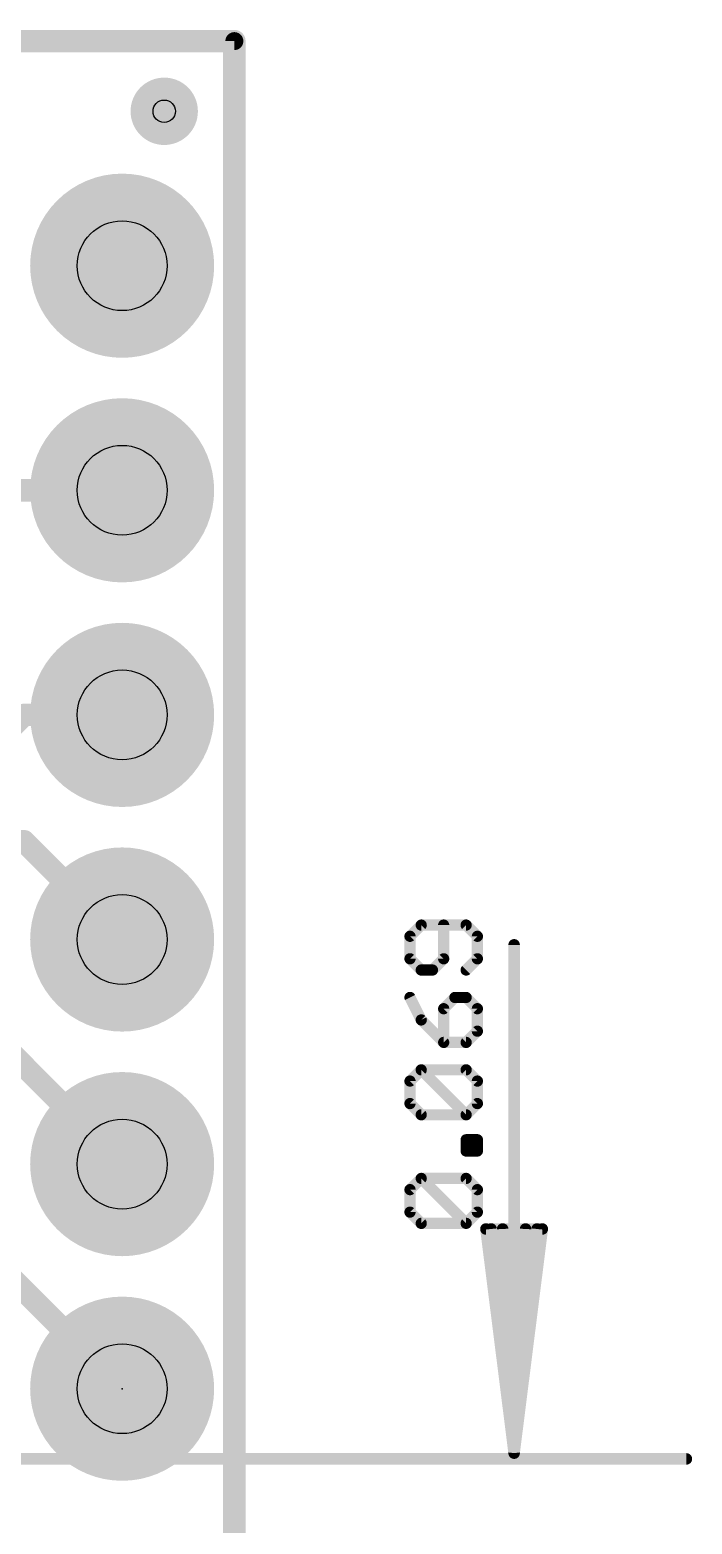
# Model space of a CAD drawing. Extents: x -47 to 60, y -34 to 22.
# Drawn here: x 10.39 to 17.88, y 3.55 to 20.45 of the extents above; entities that cross this region are included whole.
import ezdxf

# ---------------------------------------------------------------- set-up
doc = ezdxf.new("R2010")
doc.units = 0
for name, color, linetype in [('1', 12, 'CONTINUOUS'), ('16', 132, 'CONTINUOUS'), ('17', 110, 'CONTINUOUS'), ('18', 110, 'CONTINUOUS'), ('20', 53, 'CONTINUOUS'), ('23', 53, 'CONTINUOUS'), ('29', 253, 'CONTINUOUS'), ('30', 253, 'CONTINUOUS'), ('44', 253, 'CONTINUOUS'), ('47', 253, 'CONTINUOUS'), ('51', 253, 'CONTINUOUS')]:
    doc.layers.add(name, color=color, linetype=linetype)

# ---------------------------------------------------------------- blocks, each defined once
blk = doc.blocks.new('RECT')
blk.add_solid([(-0.5, -0.5), (0.5, -0.5), (-0.5, 0.5), (0.5, 0.5)])
blk = doc.blocks.new('ROUNDP')
at = {"const_width": 0.5}
blk.add_lwpolyline([(0, -0.25, 1), (0, 0.25, 1), (0, -0.25)], format="xyb", dxfattribs=at)
blk = doc.blocks.new('ROUNDV')
at = {"const_width": 0.5}
blk.add_lwpolyline([(0, -0.25, 1), (0, 0.25, 1), (0, -0.25)], format="xyb", dxfattribs=at)

msp = doc.modelspace()

# ---------------------------------------------------------------- linework, layer by layer
at = {"layer": '1', "const_width": 0.254}
for points in [[(12.7, 20.32), (0, 20.32)], [(12.7, 0), (12.7, 20.32)], [(10.3187, 11.2713), (8.7313, 11.2713)], [(11.43, 10.16), (10.3187, 11.2713)]]:
    msp.add_lwpolyline(points, dxfattribs=at)
at = {"layer": '1', "const_width": 0.127}
for points in [[(12.7635, 20.32, 1), (12.6365, 20.32)], [(12.7, 20.2565, 1), (12.7, 20.3835)], [(10.3637, 11.3162, 1), (10.2738, 11.2263)], [(10.3187, 11.2078, 1), (10.3187, 11.3347)], [(11.3851, 10.1151, 1), (11.4749, 10.2049)]]:
    msp.add_lwpolyline(points, format="xyb", dxfattribs=at)
at = {"layer": '16', "const_width": 0.254}
for points in [[(0, 20.32), (12.7, 20.32)], [(12.7, 20.32), (12.7, 2.2622)], [(11.43, 15.24), (9.6837, 15.24)], [(10.3187, 12.7), (10.0013, 12.3825)], [(11.43, 12.7), (10.3187, 12.7)], [(9.6837, 9.3663), (11.43, 7.62)], [(11.43, 5.08), (10.0013, 6.5088)]]:
    msp.add_lwpolyline(points, dxfattribs=at)
at = {"layer": '16', "const_width": 0.127}
for points in [[(12.7635, 20.32, 1), (12.6365, 20.32)], [(12.7, 20.2565, 1), (12.7, 20.3835)], [(11.43, 15.1765, 1), (11.43, 15.3035)], [(10.3637, 12.6551, 1), (10.2738, 12.7449)], [(11.43, 12.6365, 1), (11.43, 12.7635)], [(11.3851, 7.5751, 1), (11.4749, 7.6649)], [(11.3851, 5.0351, 1), (11.4749, 5.1249)]]:
    msp.add_lwpolyline(points, format="xyb", dxfattribs=at)
at = {"layer": '20', "const_width": 0.2032}
for points in [[(12.7, 20.32), (0, 20.32)], [(12.7, 0), (12.7, 20.32)]]:
    msp.add_lwpolyline(points, dxfattribs=at)
at = {"layer": '20', "const_width": 0.1016}
for points in [[(12.7508, 20.32, 1), (12.6492, 20.32)], [(12.7, 20.2692, 1), (12.7, 20.3708)]]:
    msp.add_lwpolyline(points, format="xyb", dxfattribs=at)
at = {"layer": '23'}
msp.add_point((11.43, 5.08), dxfattribs=at)
at = {"layer": '44'}
for centre, radius in [((11.9063, 19.5263), 0.127), ((11.43, 17.78), 0.508), ((11.43, 15.24), 0.508), ((11.43, 12.7), 0.508), ((11.43, 10.16), 0.508), ((11.43, 7.62), 0.508), ((11.43, 5.08), 0.508)]:
    msp.add_circle(centre, radius, dxfattribs=at)
at = {"layer": '47'}
for points, const_width in [([(14.8152, 10.3232), (14.6881, 10.1961)], 0.127), ([(15.3236, 10.3232), (14.8152, 10.3232)], 0.127), ([(15.0694, 9.9419), (15.0694, 10.3232)], 0.127), ([(15.4507, 10.1961), (15.3236, 10.3232)], 0.127), ([(14.6881, 10.1961), (14.6881, 9.9419)], 0.127), ([(15.4507, 9.9419), (15.4507, 10.1961)], 0.127), ([(15.8665, 4.3513), (15.8665, 10.0996)], 0.13), ([(14.6881, 9.9419), (14.8152, 9.8148)], 0.127), ([(14.9423, 9.8148), (15.0694, 9.9419)], 0.127), ([(15.3236, 9.8148), (15.4507, 9.9419)], 0.127), ([(14.8152, 9.8148), (14.9423, 9.8148)], 0.127), ([(14.6881, 9.5046), (14.8152, 9.2504)], 0.127), ([(15.1965, 9.5046), (15.0694, 9.3775)], 0.127), ([(15.3236, 9.5046), (15.1965, 9.5046)], 0.127), ([(15.4507, 9.3775), (15.3236, 9.5046)], 0.127), ([(14.8152, 9.2504), (15.0694, 8.9962)], 0.127), ([(15.0694, 9.3775), (15.0694, 8.9962)], 0.127), ([(15.4507, 9.1233), (15.4507, 9.3775)], 0.127), ([(15.3236, 8.9962), (15.4507, 9.1233)], 0.127), ([(15.0694, 8.9962), (15.3236, 8.9962)], 0.127), ([(14.6881, 8.5589), (14.8152, 8.686)], 0.127), ([(14.6881, 8.3047), (14.6881, 8.5589)], 0.127), ([(14.8152, 8.686), (15.3236, 8.686)], 0.127), ([(15.3236, 8.1776), (14.8152, 8.686)], 0.127), ([(15.3236, 8.686), (15.4507, 8.5589)], 0.127), ([(15.4507, 8.5589), (15.4507, 8.3047)], 0.127), ([(14.8152, 8.1776), (14.6881, 8.3047)], 0.127), ([(15.4507, 8.3047), (15.3236, 8.1776)], 0.127), ([(15.3236, 8.1776), (14.8152, 8.1776)], 0.127), ([(15.3236, 7.7683), (15.3236, 7.8954)], 0.127), ([(15.3236, 7.8954), (15.4507, 7.8954)], 0.127), ([(15.4507, 7.8954), (15.4507, 7.7683)], 0.127), ([(15.4507, 7.7683), (15.3236, 7.7683)], 0.127), ([(14.6881, 7.3311), (14.8152, 7.4582)], 0.127), ([(14.8152, 7.4582), (15.3236, 7.4582)], 0.127), ([(15.3236, 6.9498), (14.8152, 7.4582)], 0.127), ([(15.3236, 7.4582), (15.4507, 7.3311)], 0.127), ([(14.6881, 7.0769), (14.6881, 7.3311)], 0.127), ([(15.4507, 7.3311), (15.4507, 7.0769)], 0.127), ([(14.8152, 6.9498), (14.6881, 7.0769)], 0.127), ([(15.4507, 7.0769), (15.3236, 6.9498)], 0.127), ([(15.3236, 6.9498), (14.8152, 6.9498)], 0.127), ([(15.8665, 4.3513), (15.5472, 6.8863)], 0.13), ([(15.5472, 6.8863), (16.1857, 6.8863)], 0.13), ([(15.8665, 4.3513), (15.6065, 6.8863)], 0.13), ([(15.8665, 4.3513), (15.7365, 6.8863)], 0.13), ([(16.1857, 6.8863), (15.8665, 4.3513)], 0.13), ([(15.9965, 6.8863), (15.8665, 4.3513)], 0.13), ([(16.1265, 6.8863), (15.8665, 4.3513)], 0.13), ([(6.35, 4.2862), (17.8165, 4.2862)], 0.13)]:
    msp.add_lwpolyline(points, dxfattribs=dict(at, const_width=const_width))
for points, const_width in [([(14.8152, 10.355, 1), (14.8152, 10.2915)], 0.0635), ([(14.8376, 10.3008, 1), (14.7927, 10.3457)], 0.0635), ([(15.1011, 10.3232, 1), (15.0376, 10.3232)], 0.0635), ([(15.3461, 10.3457, 1), (15.3011, 10.3008)], 0.0635), ([(15.3236, 10.2915, 1), (15.3236, 10.355)], 0.0635), ([(14.7198, 10.1961, 1), (14.6563, 10.1961)], 0.0635), ([(14.6656, 10.2185, 1), (14.7105, 10.1736)], 0.0635), ([(15.4825, 10.1961, 1), (15.419, 10.1961)], 0.0635), ([(15.4283, 10.1736, 1), (15.4732, 10.2185)], 0.0635), ([(15.899, 10.0996, 1), (15.834, 10.0996)], 0.065), ([(14.7105, 9.9643, 1), (14.6656, 9.9194)], 0.0635), ([(14.6563, 9.9419, 1), (14.7198, 9.9419)], 0.0635), ([(15.0376, 9.9419, 1), (15.1011, 9.9419)], 0.0635), ([(15.0918, 9.9194, 1), (15.0469, 9.9643)], 0.0635), ([(15.419, 9.9419, 1), (15.4825, 9.9419)], 0.0635), ([(15.4732, 9.9194, 1), (15.4283, 9.9643)], 0.0635), ([(14.8152, 9.8465, 1), (14.8152, 9.783)], 0.0635), ([(14.7927, 9.7923, 1), (14.8376, 9.8372)], 0.0635), ([(14.9198, 9.8372, 1), (14.9647, 9.7923)], 0.0635), ([(14.9423, 9.783, 1), (14.9423, 9.8465)], 0.0635), ([(15.3011, 9.8372, 1), (15.3461, 9.7923)], 0.0635), ([(14.7165, 9.5188, 1), (14.6597, 9.4904)], 0.0635), ([(15.1965, 9.5364, 1), (15.1965, 9.4729)], 0.0635), ([(15.2189, 9.4822, 1), (15.174, 9.5271)], 0.0635), ([(15.3461, 9.5271, 1), (15.3011, 9.4822)], 0.0635), ([(15.3236, 9.4729, 1), (15.3236, 9.5364)], 0.0635), ([(14.8376, 9.2729, 1), (14.7927, 9.228)], 0.0635), ([(14.7868, 9.2362, 1), (14.8436, 9.2646)], 0.0635), ([(15.1011, 9.3775, 1), (15.0376, 9.3775)], 0.0635), ([(15.0469, 9.4, 1), (15.0918, 9.3551)], 0.0635), ([(15.4825, 9.3775, 1), (15.419, 9.3775)], 0.0635), ([(15.4283, 9.3551, 1), (15.4732, 9.4)], 0.0635), ([(15.419, 9.1233, 1), (15.4825, 9.1233)], 0.0635), ([(15.4732, 9.1008, 1), (15.4283, 9.1458)], 0.0635), ([(15.0376, 8.9962, 1), (15.1011, 8.9962)], 0.0635), ([(15.0694, 9.0279, 1), (15.0694, 8.9644)], 0.0635), ([(15.0469, 8.9737, 1), (15.0918, 9.0186)], 0.0635), ([(15.3011, 9.0186, 1), (15.3461, 8.9737)], 0.0635), ([(15.3236, 8.9644, 1), (15.3236, 9.0279)], 0.0635), ([(14.7198, 8.5589, 1), (14.6563, 8.5589)], 0.0635), ([(14.8152, 8.7178, 1), (14.8152, 8.6543)], 0.0635), ([(14.8376, 8.7085, 1), (14.7927, 8.6636)], 0.0635), ([(14.8376, 8.6636, 1), (14.7927, 8.7085)], 0.0635), ([(15.3461, 8.7085, 1), (15.3011, 8.6636)], 0.0635), ([(15.3236, 8.6543, 1), (15.3236, 8.7178)], 0.0635), ([(15.4825, 8.5589, 1), (15.419, 8.5589)], 0.0635), ([(14.6656, 8.5814, 1), (14.7105, 8.5365)], 0.0635), ([(15.4283, 8.5365, 1), (15.4732, 8.5814)], 0.0635), ([(14.7105, 8.3272, 1), (14.6656, 8.2823)], 0.0635), ([(14.6563, 8.3047, 1), (14.7198, 8.3047)], 0.0635), ([(15.419, 8.3047, 1), (15.4825, 8.3047)], 0.0635), ([(15.4732, 8.2823, 1), (15.4283, 8.3272)], 0.0635), ([(14.8152, 8.2094, 1), (14.8152, 8.1459)], 0.0635), ([(14.7927, 8.1552, 1), (14.8376, 8.2001)], 0.0635), ([(15.3011, 8.2001, 1), (15.3461, 8.1552)], 0.0635), ([(15.3011, 8.1552, 1), (15.3461, 8.2001)], 0.0635), ([(15.3236, 8.1459, 1), (15.3236, 8.2094)], 0.0635), ([(15.3236, 7.9272, 1), (15.3236, 7.8637)], 0.0635), ([(15.3554, 7.8954, 1), (15.2919, 7.8954)], 0.0635), ([(15.4825, 7.8954, 1), (15.419, 7.8954)], 0.0635), ([(15.4507, 7.8637, 1), (15.4507, 7.9272)], 0.0635), ([(15.3236, 7.8001, 1), (15.3236, 7.7366)], 0.0635), ([(15.2919, 7.7683, 1), (15.3554, 7.7683)], 0.0635), ([(15.419, 7.7683, 1), (15.4825, 7.7683)], 0.0635), ([(15.4507, 7.7366, 1), (15.4507, 7.8001)], 0.0635), ([(14.8152, 7.4899, 1), (14.8152, 7.4264)], 0.0635), ([(14.8376, 7.4806, 1), (14.7927, 7.4357)], 0.0635), ([(14.8376, 7.4357, 1), (14.7927, 7.4806)], 0.0635), ([(15.3461, 7.4806, 1), (15.3011, 7.4357)], 0.0635), ([(15.3236, 7.4264, 1), (15.3236, 7.4899)], 0.0635), ([(14.7198, 7.3311, 1), (14.6563, 7.3311)], 0.0635), ([(14.6656, 7.3535, 1), (14.7105, 7.3086)], 0.0635), ([(15.4825, 7.3311, 1), (15.419, 7.3311)], 0.0635), ([(15.4283, 7.3086, 1), (15.4732, 7.3535)], 0.0635), ([(14.7105, 7.0993, 1), (14.6656, 7.0544)], 0.0635), ([(14.6563, 7.0769, 1), (14.7198, 7.0769)], 0.0635), ([(15.419, 7.0769, 1), (15.4825, 7.0769)], 0.0635), ([(15.4732, 7.0544, 1), (15.4283, 7.0993)], 0.0635), ([(14.8152, 6.9815, 1), (14.8152, 6.918)], 0.0635), ([(14.7927, 6.9273, 1), (14.8376, 6.9722)], 0.0635), ([(15.3011, 6.9722, 1), (15.3461, 6.9273)], 0.0635), ([(15.3011, 6.9273, 1), (15.3461, 6.9722)], 0.0635), ([(15.3236, 6.918, 1), (15.3236, 6.9815)], 0.0635), ([(15.5795, 6.8903, 1), (15.515, 6.8822)], 0.065), ([(15.5472, 6.9188, 1), (15.5472, 6.8538)], 0.065), ([(15.6388, 6.8896, 1), (15.5741, 6.8829)], 0.065), ([(15.7689, 6.8879, 1), (15.704, 6.8846)], 0.065), ([(16.0289, 6.8846, 1), (15.964, 6.8879)], 0.065), ([(16.1588, 6.8829, 1), (16.0941, 6.8896)], 0.065), ([(16.2179, 6.8822, 1), (16.1535, 6.8903)], 0.065), ([(16.1857, 6.8538, 1), (16.1857, 6.9188)], 0.065), ([(15.8342, 4.3553, 1), (15.8987, 4.3472)], 0.065), ([(15.8341, 4.3546, 1), (15.8988, 4.3479)], 0.065), ([(15.834, 4.3496, 1), (15.8989, 4.3529)], 0.065), ([(15.834, 4.3529, 1), (15.8989, 4.3496)], 0.065), ([(15.834, 4.3513, 1), (15.899, 4.3513)], 0.065), ([(15.8341, 4.3479, 1), (15.8988, 4.3546)], 0.065), ([(15.8342, 4.3472, 1), (15.8987, 4.3553)], 0.065), ([(17.8165, 4.2538, 1), (17.8165, 4.3187)], 0.065)]:
    msp.add_lwpolyline(points, format="xyb", dxfattribs=dict(at, const_width=const_width))

# ---------------------------------------------------------------- block references
at = {"layer": '17', "xscale": 1.8796, "yscale": 1.8796, "rotation": 180}
for p in [(11.43, 17.78), (11.43, 17.78), (11.43, 15.24), (11.43, 15.24), (11.43, 12.7), (11.43, 12.7), (11.43, 10.16), (11.43, 10.16), (11.43, 7.62), (11.43, 7.62), (11.43, 5.08), (11.43, 5.08)]:
    msp.add_blockref('ROUNDP', p, dxfattribs=at)
at = {"layer": '18', "xscale": 0.762, "yscale": 0.762}
msp.add_blockref('ROUNDV', (11.9063, 19.5263), dxfattribs=at)
msp.add_blockref('ROUNDV', (11.9063, 19.5263), dxfattribs=at)
at = {"layer": '29', "xscale": 2.0828, "yscale": 2.0828, "rotation": 180}
for p in [(11.43, 17.78), (11.43, 15.24), (11.43, 12.7), (11.43, 10.16), (11.43, 7.62), (11.43, 5.08)]:
    msp.add_blockref('ROUNDP', p, dxfattribs=at)
at = {"layer": '30', "xscale": 2.0828, "yscale": 2.0828, "rotation": 180}
for p in [(11.43, 17.78), (11.43, 15.24), (11.43, 12.7), (11.43, 10.16), (11.43, 7.62), (11.43, 5.08)]:
    msp.add_blockref('ROUNDP', p, dxfattribs=at)
at = {"layer": '51', "xscale": 0.508, "yscale": 0.508, "rotation": 90}
for p in [(11.43, 17.78), (11.43, 15.24), (11.43, 12.7), (11.43, 10.16), (11.43, 7.62), (11.43, 5.08)]:
    msp.add_blockref('RECT', p, dxfattribs=at)

doc.saveas('drawing.dxf')
